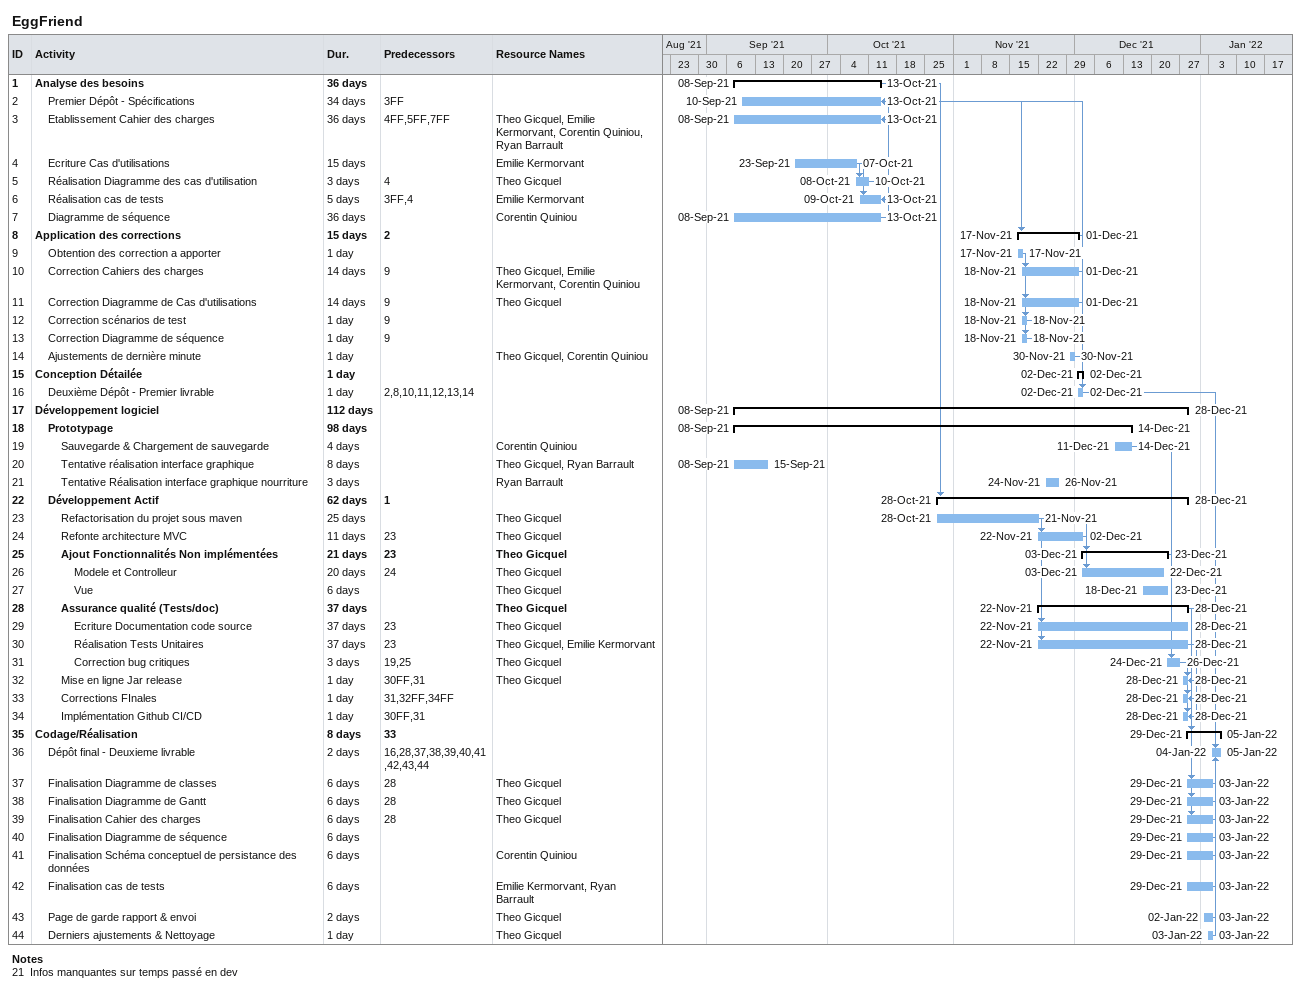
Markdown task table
EggFriend

| ID | Level | Task | Duration | Start | Finish | Predecessors | Resources |
|---|---|---|---|---|---|---|---|
| 1 | 1 | **Analyse des besoins** | 36d | 2021-09-08 | 2021-10-13 |  |  |
| 2 | 2 | Premier Dépôt - Spécifications | 34d | 2021-09-10 | 2021-10-13 | 3FF |  |
| 3 | 2 | Etablissement Cahier des charges | 36d | 2021-09-08 | 2021-10-13 | 4FF, 5FF, 7FF | Theo Gicquel, Emilie Kermorvant, Corentin Quiniou, Ryan Barrault |
| 4 | 2 | Ecriture Cas d'utilisations | 15d | 2021-09-23 | 2021-10-07 |  | Emilie Kermorvant |
| 5 | 2 | Réalisation Diagramme des cas d'utilisation | 3d | 2021-10-08 | 2021-10-10 | 4 | Theo Gicquel |
| 6 | 2 | Réalisation cas de tests | 5d | 2021-10-09 | 2021-10-13 | 3FF, 4 | Emilie Kermorvant |
| 7 | 2 | Diagramme de séquence | 36d | 2021-09-08 | 2021-10-13 |  | Corentin Quiniou |
| 8 | 1 | **Application des corrections** | 15d | 2021-11-17 | 2021-12-01 | 2 |  |
| 9 | 2 | Obtention des correction a apporter | 1d | 2021-11-17 | 2021-11-17 |  |  |
| 10 | 2 | Correction Cahiers des charges | 14d | 2021-11-18 | 2021-12-01 | 9 | Theo Gicquel, Emilie Kermorvant, Corentin Quiniou |
| 11 | 2 | Correction Diagramme de Cas d'utilisations | 14d | 2021-11-18 | 2021-12-01 | 9 | Theo Gicquel |
| 12 | 2 | Correction scénarios de test | 1d | 2021-11-18 | 2021-11-18 | 9 |  |
| 13 | 2 | Correction Diagramme de séquence | 1d | 2021-11-18 | 2021-11-18 | 9 |  |
| 14 | 2 | Ajustements de dernière minute | 1d | 2021-11-30 | 2021-11-30 |  | Theo Gicquel, Corentin Quiniou |
| 15 | 1 | **Conception Détailée** | 1d | 2021-12-02 | 2021-12-02 |  |  |
| 16 | 2 | Deuxième Dépôt - Premier livrable | 1d | 2021-12-02 | 2021-12-02 | 2, 8, 10, 11, 12, 13, 14 |  |
| 17 | 1 | **Développement logiciel** | 112d | 2021-09-08 | 2021-12-28 |  |  |
| 18 | 2 | **Prototypage** | 98d | 2021-09-08 | 2021-12-14 |  |  |
| 19 | 3 | Sauvegarde & Chargement de sauvegarde | 4d | 2021-12-11 | 2021-12-14 |  | Corentin Quiniou |
| 20 | 3 | Tentative réalisation interface graphique | 8d | 2021-09-08 | 2021-09-15 |  | Theo Gicquel, Ryan Barrault |
| 21 | 3 | Tentative Réalisation interface graphique nourriture | 3d | 2021-11-24 | 2021-11-26 |  | Ryan Barrault |
| 22 | 2 | **Développement Actif** | 62d | 2021-10-28 | 2021-12-28 | 1 |  |
| 23 | 3 | Refactorisation du projet sous maven | 25d | 2021-10-28 | 2021-11-21 |  | Theo Gicquel |
| 24 | 3 | Refonte architecture MVC | 11d | 2021-11-22 | 2021-12-02 | 23 | Theo Gicquel |
| 25 | 3 | **Ajout Fonctionnalités Non implémentées** | 21d | 2021-12-03 | 2021-12-23 | 23 | Theo Gicquel |
| 26 | 4 | Modele et Controlleur | 20d | 2021-12-03 | 2021-12-22 | 24 | Theo Gicquel |
| 27 | 4 | Vue | 6d | 2021-12-18 | 2021-12-23 |  | Theo Gicquel |
| 28 | 3 | **Assurance qualité (Tests/doc)** | 37d | 2021-11-22 | 2021-12-28 |  | Theo Gicquel |
| 29 | 4 | Ecriture Documentation code source | 37d | 2021-11-22 | 2021-12-28 | 23 | Theo Gicquel |
| 30 | 4 | Réalisation Tests Unitaires | 37d | 2021-11-22 | 2021-12-28 | 23 | Theo Gicquel, Emilie Kermorvant |
| 31 | 4 | Correction bug critiques | 3d | 2021-12-24 | 2021-12-26 | 19, 25 | Theo Gicquel |
| 32 | 3 | Mise en ligne Jar release | 1d | 2021-12-28 | 2021-12-28 | 30FF, 31 | Theo Gicquel |
| 33 | 3 | Corrections FInales | 1d | 2021-12-28 | 2021-12-28 | 31, 32FF, 34FF |  |
| 34 | 3 | Implémentation Github CI/CD | 1d | 2021-12-28 | 2021-12-28 | 30FF, 31 |  |
| 35 | 1 | **Codage/Réalisation** | 8d | 2021-12-29 | 2022-01-05 | 33 |  |
| 36 | 2 | Dépôt final - Deuxieme livrable | 2d | 2022-01-04 | 2022-01-05 | 16, 28, 37, 38, 39, 40, 41, 42, 43, 44 |  |
| 37 | 2 | Finalisation Diagramme de classes | 6d | 2021-12-29 | 2022-01-03 | 28 | Theo Gicquel |
| 38 | 2 | Finalisation Diagramme de Gantt | 6d | 2021-12-29 | 2022-01-03 | 28 | Theo Gicquel |
| 39 | 2 | Finalisation Cahier des charges | 6d | 2021-12-29 | 2022-01-03 | 28 | Theo Gicquel |
| 40 | 2 | Finalisation Diagramme de séquence | 6d | 2021-12-29 | 2022-01-03 |  |  |
| 41 | 2 | Finalisation Schéma conceptuel de persistance des données | 6d | 2021-12-29 | 2022-01-03 |  | Corentin Quiniou |
| 42 | 2 | Finalisation cas de tests | 6d | 2021-12-29 | 2022-01-03 |  | Emilie Kermorvant, Ryan Barrault |
| 43 | 2 | Page de garde rapport & envoi | 2d | 2022-01-02 | 2022-01-03 |  | Theo Gicquel |
| 44 | 2 | Derniers ajustements & Nettoyage | 1d | 2022-01-03 | 2022-01-03 |  | Theo Gicquel |

Notes
- 21: Infos manquantes sur temps passé en dev
